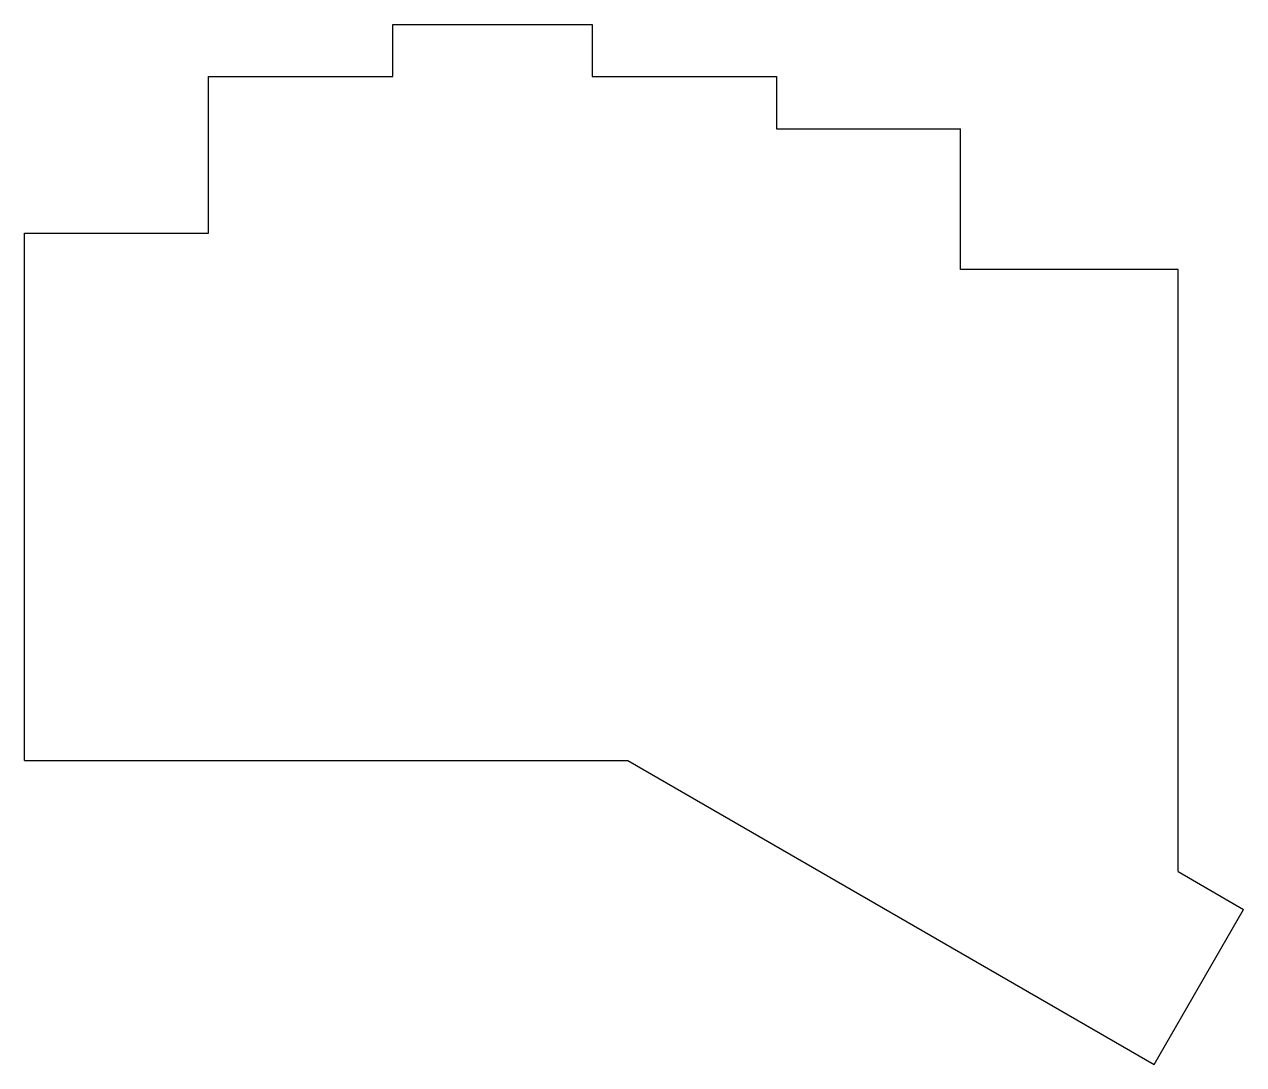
# Model space of a CAD drawing. Header units: millimetres. Extents: x 8 to 127, y -38 to 63.
import ezdxf

# ---------------------------------------------------------------- set-up
doc = ezdxf.new("R2010")
doc.units = ezdxf.units.MM

msp = doc.modelspace()

# ---------------------------------------------------------------- linework, layer by layer
for p, q in [((44.25, 63.15), (63.75, 63.15)), ((44.25, 58.05), (44.25, 63.15)), ((63.75, 63.15), (63.75, 58.05)), ((26.25, 58.05), (44.25, 58.05)), ((26.25, 42.75), (26.25, 58.05)), ((63.75, 58.05), (81.75, 58.05)), ((81.75, 58.05), (81.75, 52.95)), ((81.75, 52.95), (99.75, 52.95)), ((99.75, 39.2), (99.75, 52.95)), ((8.25, -8.75), (8.25, 42.75)), ((8.25, 42.75), (26.25, 42.75)), ((121, 39.2), (99.75, 39.2)), ((121, -19.6), (121, 39.2)), ((8.25, -8.75), (67.21, -8.75)), ((67.21, -8.75), (118.66, -38.45)), ((121, -19.6), (127.41, -23.3)), ((118.66, -38.45), (127.41, -23.3))]:
    msp.add_line(p, q)

doc.saveas('drawing.dxf')
